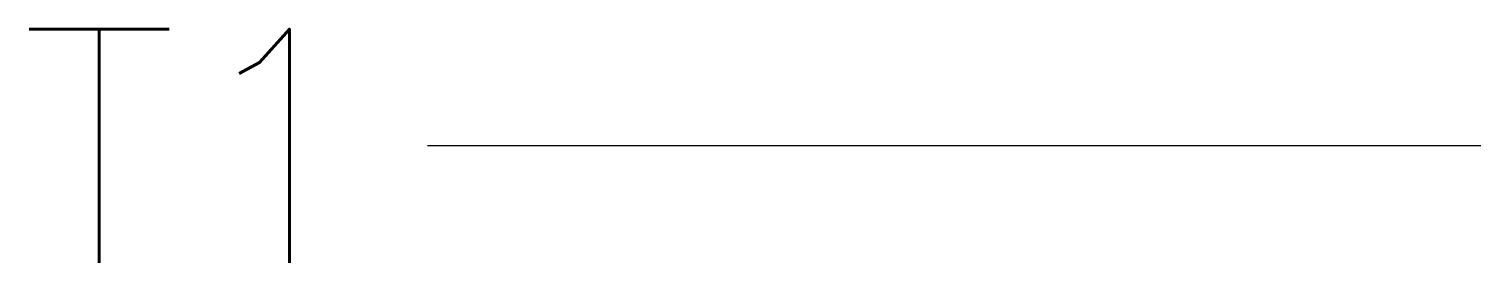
# Model space of a CAD drawing. Header units: millimetres. Extents: x 341.43 to 350.13, y 175.84 to 177.24.
import ezdxf
from ezdxf.enums import TextEntityAlignment as Align

# ---------------------------------------------------------------- set-up
doc = ezdxf.new("R2010")
doc.units = ezdxf.units.MM
doc.styles.add('ROMANS', font='romans.shx', dxfattribs={"height": 1.5})

msp = doc.modelspace()

# ---------------------------------------------------------------- linework, layer by layer
at = {"color": 1}
msp.add_line((350.1259, 176.543), (343.8144, 176.543), dxfattribs=at)

# ---------------------------------------------------------------- texts
at = {"color": 7, "style": 'ROMANS'}
msp.add_attdef('T1', text='', height=1.4, dxfattribs=at).set_placement((343.5259, 176.543), align=Align.MIDDLE_RIGHT)

doc.saveas('drawing.dxf')
